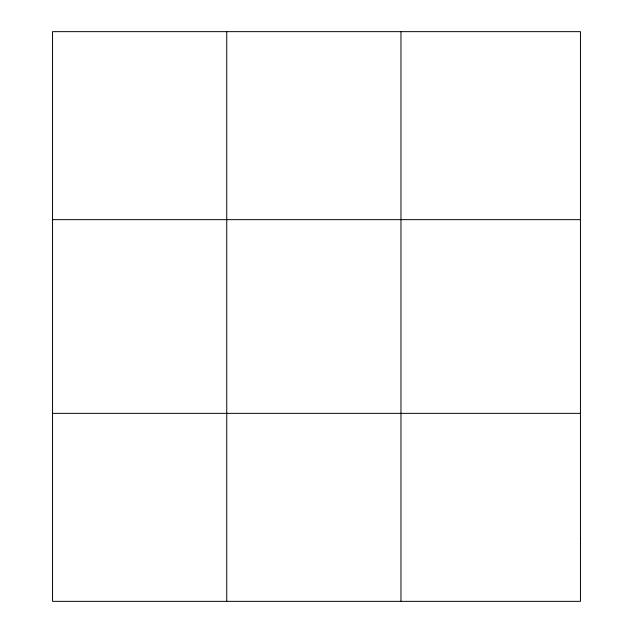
<?xml version="1.0" encoding="UTF-8"?>
<svg xmlns="http://www.w3.org/2000/svg" width="633" height="633" viewBox="0 0 633 633"><rect width="100%" height="100%" fill="white"/><g stroke="black" fill="none" stroke-linecap="round" stroke-linejoin="round"><path stroke-width="0.95" d="M226.756 31.65L226.756 601.35M400.966 31.65L400.966 601.35M52.547 219.651L580.453 219.651M52.547 413.349L580.453 413.349M580.453 538.683L580.453 601.35L52.547 601.35L52.547 31.65L580.453 31.65L580.453 538.683"/></g></svg>
